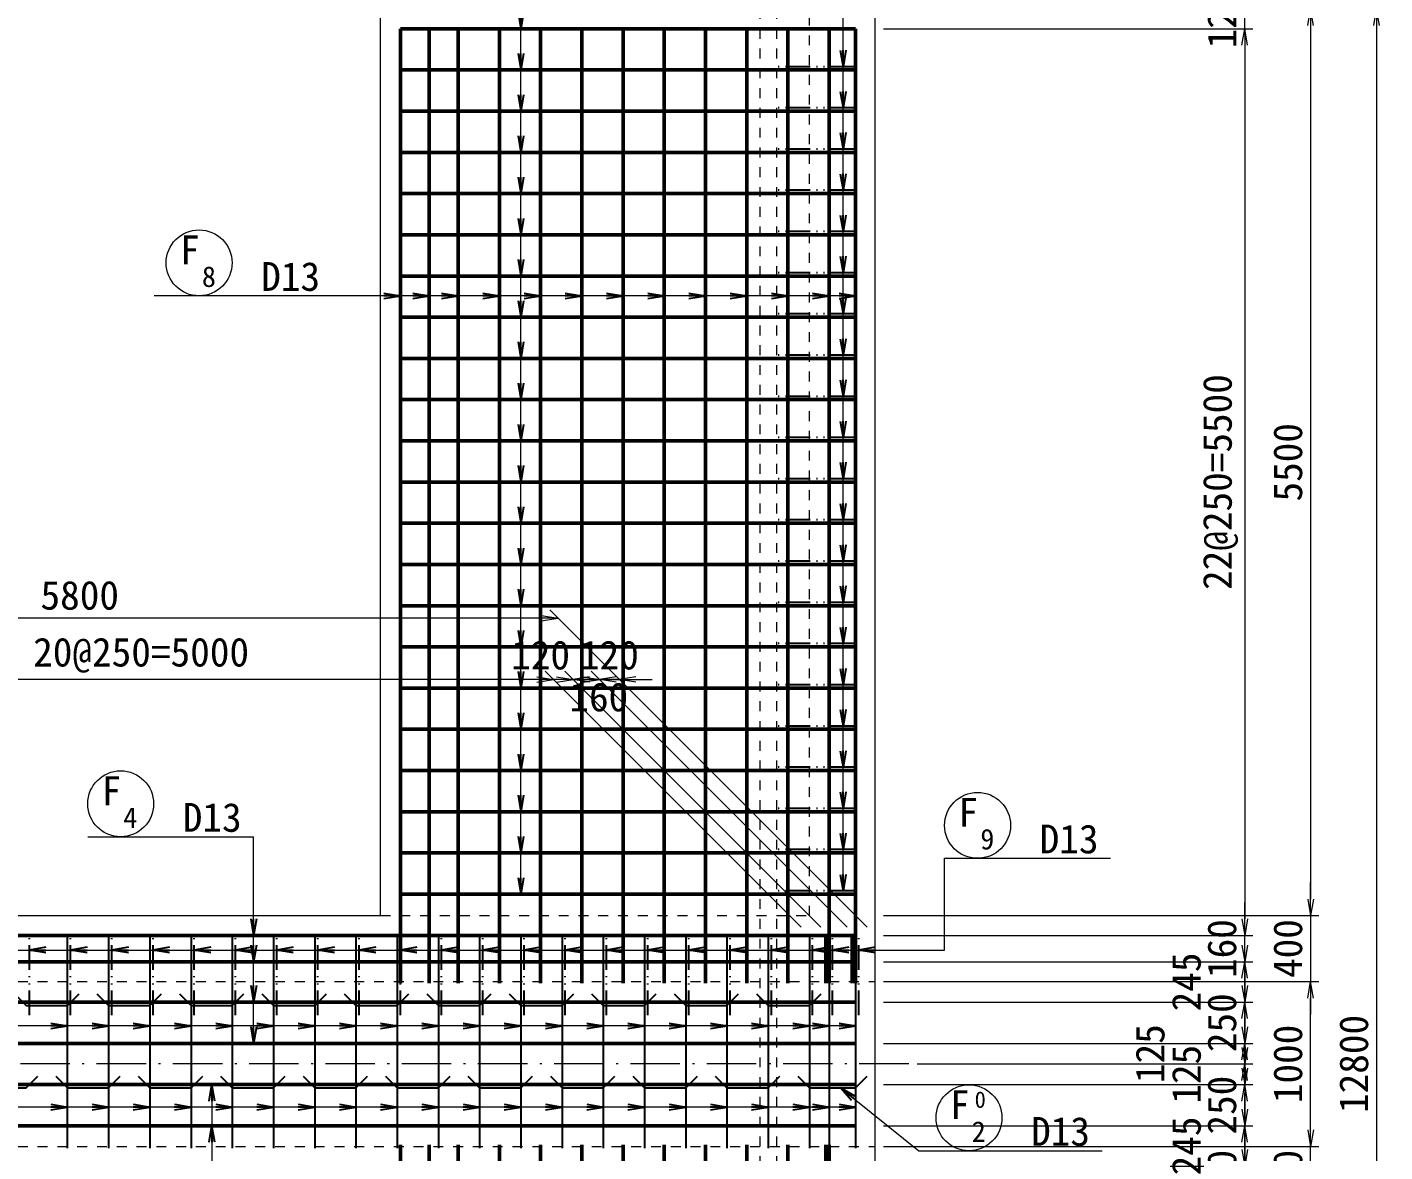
# Model space of a CAD drawing. Header units: millimetres. Extents: x 222124 to 348274, y -62968 to -33268.
# Drawn here: x 269808 to 278042, y -46590 to -39766 of the extents above; entities that cross this region are included whole.
import ezdxf
from ezdxf.enums import TextEntityAlignment as Align

# ---------------------------------------------------------------- set-up
doc = ezdxf.new("R2010")
doc.units = ezdxf.units.MM
doc.header["$LTSCALE"] = 50
doc.header["$PDSIZE"] = 300
for name, pattern in [('SXF_一点短鎖線', [9.25, 6, -1.5, 0.25, -1.5]), ('SXF_二点短鎖線', [11, 6, -1.5, 0.25, -1.5, 0.25, -1.5]), ('SXF_跳び破線', [12, 6, -6])]:
    doc.linetypes.add(name, pattern=pattern)
doc.layers.get('Defpoints').update_dxf_attribs({"color": 191})
for name, color, linetype, lineweight in [('D-BGD', 7, 'Continuous', 13), ('D-BMK', 2, 'SXF_一点短鎖線', 13), ('D-STR', 1, 'Continuous', 50), ('D-STR-DIM', 7, 'Continuous', 13), ('D-STR-HTXT', 7, 'Continuous', 13), ('D-STR-STR4', 6, 'Continuous', 25), ('D-STR-STR5', 7, 'Continuous', 25), ('D-STR-STR7', 6, 'SXF_二点短鎖線', 25), ('D-STR-TXT', 7, 'Continuous', 13)]:
    doc.layers.add(name, color=color, linetype=linetype, lineweight=lineweight)
doc.styles.add('YOKO_GOTHIC', font='MS Gothic.ttf')
doc.dimstyles.new('S50', dxfattribs={"dimscale": 50, "dimtxt": 3.5, "dimasz": 2, "dimexe": 1, "dimexo": 1, "dimgap": 1, "dimtad": 1, "dimdec": 0, "dimzin": 1, "dimdsep": 46, "dimtxsty": 'YOKO_GOTHIC', "dimblk": 'OPEN', "dimcen": 0, "dimclrd": 256, "dimclre": 256, "dimclrt": 256, "dimaunit": 1, "dimadec": 3, "dimazin": 0, "dimtfac": 1, "dimtdec": 0, "dimtix": 1, "dimtmove": 2, "dimatfit": 3, "dimldrblk": 'OPEN', "dimfxl": 1, "dimlwd": -1, "dimlwe": -1, "dimarcsym": 0})

# ---------------------------------------------------------------- blocks, each defined once
blk = doc.blocks.new('_Open')
at = {"color": 0, "linetype": 'ByBlock', "lineweight": -2}
for p, q in [((-1, 0.167), (0, 0)), ((-1, -0.167), (0, 0)), ((0, 0), (-1, 0))]:
    blk.add_line(p, q, dxfattribs=at)
blk = doc.blocks.new('*D1797')
at = {"layer": 'D-STR-DIM', "ltscale": 1500, "transparency": 16777216}
for p, q in [((275002.1, -39656.2), (278042, -39656.2)), ((277992, -39756.2), (277992, -52356.2)), ((275002.1, -52456.2), (278042, -52456.2))]:
    blk.add_line(p, q, dxfattribs=at)
at = {"layer": 'Defpoints', "color": 0, "ltscale": 1500, "transparency": 16777216}
for p in [(274952.1, -39656.2), (274952.1, -52456.2), (277992, -52456.2)]:
    blk.add_point(p, dxfattribs=at)
at = {"layer": 'D-STR-DIM', "ltscale": 1500, "transparency": 16777216, "xscale": 100, "yscale": 100, "zscale": 100}
for p, rotation in [((277992, -39656.2), 90), ((277992, -52456.2), 270)]:
    blk.add_blockref('_Open', p, dxfattribs=dict(at, rotation=rotation))
at = {"layer": 'D-STR-DIM', "ltscale": 1500, "transparency": 16777216, "insert": (277854.5, -46056.2), "char_height": 175, "attachment_point": 5, "rotation": 90, "style": 'YOKO_GOTHIC'}
blk.add_mtext('12800', dxfattribs=at)
blk = doc.blocks.new('*D1798')
at = {"layer": 'D-STR-DIM', "ltscale": 1500, "transparency": 16777216}
for p, q in [((275002.1, -39656.2), (277642, -39656.2)), ((277592, -39756.2), (277592, -45056.2)), ((275002.1, -45156.2), (277642, -45156.2))]:
    blk.add_line(p, q, dxfattribs=at)
at = {"layer": 'Defpoints', "color": 0, "ltscale": 1500, "transparency": 16777216}
for p in [(274952.1, -39656.2), (274952.1, -45156.2), (277592, -45156.2)]:
    blk.add_point(p, dxfattribs=at)
at = {"layer": 'D-STR-DIM', "ltscale": 1500, "transparency": 16777216, "xscale": 100, "yscale": 100, "zscale": 100}
for p, rotation in [((277592, -39656.2), 90), ((277592, -45156.2), 270)]:
    blk.add_blockref('_Open', p, dxfattribs=dict(at, rotation=rotation))
at = {"layer": 'D-STR-DIM', "ltscale": 1500, "transparency": 16777216, "insert": (277454.5, -42406.2), "char_height": 175, "attachment_point": 5, "rotation": 90, "style": 'YOKO_GOTHIC'}
blk.add_mtext('5500', dxfattribs=at)
blk = doc.blocks.new('*D1799')
at = {"layer": 'D-STR-DIM', "ltscale": 1500, "transparency": 16777216}
for p, q in [((277592, -45056.2), (277592, -44956.2)), ((275002.1, -45156.2), (277642, -45156.2)), ((277592, -45156.2), (277592, -45556.2)), ((275002.1, -45556.2), (277642, -45556.2)), ((277592, -45656.2), (277592, -45756.2))]:
    blk.add_line(p, q, dxfattribs=at)
at = {"layer": 'Defpoints', "color": 0, "ltscale": 1500, "transparency": 16777216}
for p in [(274952.1, -45156.2), (274952.1, -45556.2), (277592, -45556.2)]:
    blk.add_point(p, dxfattribs=at)
at = {"layer": 'D-STR-DIM', "ltscale": 1500, "transparency": 16777216, "xscale": 100, "yscale": 100, "zscale": 100}
for p, rotation in [((277592, -45156.2), 270), ((277592, -45556.2), 90)]:
    blk.add_blockref('_Open', p, dxfattribs=dict(at, rotation=rotation))
at = {"layer": 'D-STR-DIM', "ltscale": 1500, "transparency": 16777216, "insert": (277454.5, -45356.2), "char_height": 175, "attachment_point": 5, "rotation": 90, "style": 'YOKO_GOTHIC'}
blk.add_mtext('400', dxfattribs=at)
blk = doc.blocks.new('*D1800')
at = {"layer": 'D-STR-DIM', "ltscale": 1500, "transparency": 16777216}
for p, q in [((275002.1, -39776.2), (277242, -39776.2)), ((277192, -39876.2), (277192, -45176.2)), ((275002.1, -45276.2), (277242, -45276.2))]:
    blk.add_line(p, q, dxfattribs=at)
at = {"layer": 'Defpoints', "color": 0, "ltscale": 1500, "transparency": 16777216}
for p in [(274952.1, -39776.2), (274952.1, -45276.2), (277192, -45276.2)]:
    blk.add_point(p, dxfattribs=at)
at = {"layer": 'D-STR-DIM', "ltscale": 1500, "transparency": 16777216, "xscale": 100, "yscale": 100, "zscale": 100}
for p, rotation in [((277192, -39776.2), 90), ((277192, -45276.2), 270)]:
    blk.add_blockref('_Open', p, dxfattribs=dict(at, rotation=rotation))
at = {"layer": 'D-STR-DIM', "ltscale": 1500, "transparency": 16777216, "insert": (277045.2, -42526.2), "char_height": 175, "attachment_point": 5, "rotation": 90, "style": 'YOKO_GOTHIC'}
blk.add_mtext('22@250=5500', dxfattribs=at)
blk = doc.blocks.new('*D1801')
at = {"layer": 'D-STR-DIM', "ltscale": 1500, "transparency": 16777216}
for p, q in [((277192, -39556.2), (277192, -39456.2)), ((275002.1, -39656.2), (277242, -39656.2)), ((277192, -39776.2), (277192, -39656.2)), ((275002.1, -39776.2), (277242, -39776.2)), ((277192, -39876.2), (277192, -39976.2))]:
    blk.add_line(p, q, dxfattribs=at)
at = {"layer": 'Defpoints', "color": 0, "ltscale": 1500, "transparency": 16777216}
for p in [(274952.1, -39656.2), (277192, -39656.2), (274952.1, -39776.2)]:
    blk.add_point(p, dxfattribs=at)
at = {"layer": 'D-STR-DIM', "ltscale": 1500, "transparency": 16777216, "xscale": 100, "yscale": 100, "zscale": 100}
for p, rotation in [((277192, -39656.2), 270), ((277192, -39776.2), 90)]:
    blk.add_blockref('_Open', p, dxfattribs=dict(at, rotation=rotation))
at = {"layer": 'D-STR-DIM', "ltscale": 1500, "transparency": 16777216, "insert": (277054.5, -39716.2), "char_height": 175, "attachment_point": 5, "rotation": 90, "style": 'YOKO_GOTHIC'}
blk.add_mtext('120', dxfattribs=at)
blk = doc.blocks.new('*D1803')
at = {"layer": 'D-STR-DIM', "ltscale": 1500, "transparency": 16777216}
for p, q in [((277592, -46456.2), (277592, -46356.2)), ((275002.1, -46556.2), (277642, -46556.2)), ((277592, -46956.2), (277592, -46556.2)), ((275002.1, -46956.2), (277642, -46956.2)), ((277592, -47056.2), (277592, -47156.2))]:
    blk.add_line(p, q, dxfattribs=at)
at = {"layer": 'Defpoints', "color": 0, "ltscale": 1500, "transparency": 16777216}
for p in [(274952.1, -46556.2), (277592, -46556.2), (274952.1, -46956.2)]:
    blk.add_point(p, dxfattribs=at)
at = {"layer": 'D-STR-DIM', "ltscale": 1500, "transparency": 16777216, "xscale": 100, "yscale": 100, "zscale": 100}
for p, rotation in [((277592, -46556.2), 270), ((277592, -46956.2), 90)]:
    blk.add_blockref('_Open', p, dxfattribs=dict(at, rotation=rotation))
at = {"layer": 'D-STR-DIM', "ltscale": 1500, "transparency": 16777216, "insert": (277454.5, -46756.2), "char_height": 175, "attachment_point": 5, "rotation": 90, "style": 'YOKO_GOTHIC'}
blk.add_mtext('400', dxfattribs=at)
blk = doc.blocks.new('*D1804')
at = {"layer": 'D-STR-DIM', "ltscale": 1500, "transparency": 16777216}
for p, q in [((275002.1, -45556.2), (277642, -45556.2)), ((277592, -46456.2), (277592, -45656.2)), ((275002.1, -46556.2), (277642, -46556.2))]:
    blk.add_line(p, q, dxfattribs=at)
at = {"layer": 'Defpoints', "color": 0, "ltscale": 1500, "transparency": 16777216}
for p in [(274952.1, -45556.2), (277592, -45556.2), (274952.1, -46556.2)]:
    blk.add_point(p, dxfattribs=at)
at = {"layer": 'D-STR-DIM', "ltscale": 1500, "transparency": 16777216, "xscale": 100, "yscale": 100, "zscale": 100}
for p, rotation in [((277592, -45556.2), 90), ((277592, -46556.2), 270)]:
    blk.add_blockref('_Open', p, dxfattribs=dict(at, rotation=rotation))
at = {"layer": 'D-STR-DIM', "ltscale": 1500, "transparency": 16777216, "insert": (277454.5, -46056.2), "char_height": 175, "attachment_point": 5, "rotation": 90, "style": 'YOKO_GOTHIC'}
blk.add_mtext('1000', dxfattribs=at)
blk = doc.blocks.new('*D1805')
at = {"layer": 'D-STR-DIM', "ltscale": 1500, "transparency": 16777216}
for p, q in [((277192, -45581.2), (277192, -45481.2)), ((275002.1, -45681.2), (277242, -45681.2)), ((277192, -45931.2), (277192, -45681.2)), ((275002.1, -45931.2), (277242, -45931.2)), ((277192, -46031.2), (277192, -46131.2))]:
    blk.add_line(p, q, dxfattribs=at)
at = {"layer": 'Defpoints', "color": 0, "ltscale": 1500, "transparency": 16777216}
for p in [(274952.1, -45681.2), (277192, -45681.2), (274952.1, -45931.2)]:
    blk.add_point(p, dxfattribs=at)
at = {"layer": 'D-STR-DIM', "ltscale": 1500, "transparency": 16777216, "xscale": 100, "yscale": 100, "zscale": 100}
for p, rotation in [((277192, -45681.2), 270), ((277192, -45931.2), 90)]:
    blk.add_blockref('_Open', p, dxfattribs=dict(at, rotation=rotation))
at = {"layer": 'D-STR-DIM', "ltscale": 1500, "transparency": 16777216, "insert": (277054.5, -45806.2), "char_height": 175, "attachment_point": 5, "rotation": 90, "style": 'YOKO_GOTHIC'}
blk.add_mtext('250', dxfattribs=at)
blk = doc.blocks.new('*D1806')
at = {"layer": 'D-STR-DIM', "ltscale": 1500, "transparency": 16777216}
for p, q in [((277192, -45176.2), (277192, -45076.2)), ((275002.1, -45276.2), (277242, -45276.2)), ((277192, -45436.2), (277192, -45276.2)), ((275002.1, -45436.2), (277242, -45436.2)), ((277192, -45536.2), (277192, -45636.2))]:
    blk.add_line(p, q, dxfattribs=at)
at = {"layer": 'Defpoints', "color": 0, "ltscale": 1500, "transparency": 16777216}
for p in [(274952.1, -45276.2), (277192, -45276.2), (274952.1, -45436.2)]:
    blk.add_point(p, dxfattribs=at)
at = {"layer": 'D-STR-DIM', "ltscale": 1500, "transparency": 16777216, "xscale": 100, "yscale": 100, "zscale": 100}
for p, rotation in [((277192, -45276.2), 270), ((277192, -45436.2), 90)]:
    blk.add_blockref('_Open', p, dxfattribs=dict(at, rotation=rotation))
at = {"layer": 'D-STR-DIM', "ltscale": 1500, "transparency": 16777216, "insert": (277054.5, -45356.2), "char_height": 175, "attachment_point": 5, "rotation": 90, "style": 'YOKO_GOTHIC'}
blk.add_mtext('160', dxfattribs=at)
blk = doc.blocks.new('*D1684')
at = {"layer": 'D-STR-DIM', "ltscale": 1500, "transparency": 16777216}
for p, q in [((277192, -45831.2), (277192, -45731.2)), ((275002.1, -45931.2), (277242, -45931.2)), ((277192, -46056.2), (277192, -45931.2)), ((275205, -46056.2), (277242, -46056.2)), ((277192, -46156.2), (277192, -46256.2))]:
    blk.add_line(p, q, dxfattribs=at)
at = {"layer": 'Defpoints', "color": 0, "ltscale": 1500, "transparency": 16777216}
for p in [(274952.1, -45931.2), (277192, -45931.2), (275155, -46056.2)]:
    blk.add_point(p, dxfattribs=at)
at = {"layer": 'D-STR-DIM', "ltscale": 1500, "transparency": 16777216, "xscale": 100, "yscale": 100, "zscale": 100}
for p, rotation in [((277192, -45931.2), 270), ((277192, -46056.2), 90)]:
    blk.add_blockref('_Open', p, dxfattribs=dict(at, rotation=rotation))
at = {"layer": 'D-STR-DIM', "ltscale": 1500, "transparency": 16777216, "insert": (276619.5, -45993.7), "char_height": 175, "attachment_point": 5, "rotation": 90, "style": 'YOKO_GOTHIC'}
blk.add_mtext('125', dxfattribs=at)
blk = doc.blocks.new('*D1685')
at = {"layer": 'D-STR-DIM', "ltscale": 1500, "transparency": 16777216}
for p, q in [((277192, -45336.2), (277192, -45236.2)), ((275002.1, -45436.2), (277242, -45436.2)), ((277192, -45681.2), (277192, -45436.2)), ((275002.1, -45681.2), (277242, -45681.2)), ((277192, -45781.2), (277192, -45881.2))]:
    blk.add_line(p, q, dxfattribs=at)
at = {"layer": 'Defpoints', "color": 0, "ltscale": 1500, "transparency": 16777216}
for p in [(274952.1, -45436.2), (277192, -45436.2), (274952.1, -45681.2)]:
    blk.add_point(p, dxfattribs=at)
at = {"layer": 'D-STR-DIM', "ltscale": 1500, "transparency": 16777216, "xscale": 100, "yscale": 100, "zscale": 100}
for p, rotation in [((277192, -45436.2), 270), ((277192, -45681.2), 90)]:
    blk.add_blockref('_Open', p, dxfattribs=dict(at, rotation=rotation))
at = {"layer": 'D-STR-DIM', "ltscale": 1500, "transparency": 16777216, "insert": (276839.5, -45558.7), "char_height": 175, "attachment_point": 5, "rotation": 90, "style": 'YOKO_GOTHIC'}
blk.add_mtext('245', dxfattribs=at)
blk = doc.blocks.new('*D1688')
at = {"layer": 'D-STR-DIM', "ltscale": 1500, "transparency": 16777216}
for p, q in [((277192, -46081.2), (277192, -45981.2)), ((275002.1, -46181.2), (277242, -46181.2)), ((277192, -46181.2), (277192, -46431.2)), ((275002.1, -46431.2), (277242, -46431.2)), ((277192, -46531.2), (277192, -46631.2))]:
    blk.add_line(p, q, dxfattribs=at)
at = {"layer": 'Defpoints', "color": 0, "ltscale": 1500, "transparency": 16777216}
for p in [(274952.1, -46181.2), (274952.1, -46431.2), (277192, -46431.2)]:
    blk.add_point(p, dxfattribs=at)
at = {"layer": 'D-STR-DIM', "ltscale": 1500, "transparency": 16777216, "xscale": 100, "yscale": 100, "zscale": 100}
for p, rotation in [((277192, -46181.2), 270), ((277192, -46431.2), 90)]:
    blk.add_blockref('_Open', p, dxfattribs=dict(at, rotation=rotation))
at = {"layer": 'D-STR-DIM', "ltscale": 1500, "transparency": 16777216, "insert": (277054.5, -46306.2), "char_height": 175, "attachment_point": 5, "rotation": 90, "style": 'YOKO_GOTHIC'}
blk.add_mtext('250', dxfattribs=at)
blk = doc.blocks.new('*D1689')
at = {"layer": 'D-STR-DIM', "ltscale": 1500, "transparency": 16777216}
for p, q in [((277192, -46576.2), (277192, -46476.2)), ((275002.1, -46676.2), (277242, -46676.2)), ((277192, -46676.2), (277192, -46836.2)), ((275002.1, -46836.2), (277242, -46836.2)), ((277192, -46936.2), (277192, -47036.2))]:
    blk.add_line(p, q, dxfattribs=at)
at = {"layer": 'Defpoints', "color": 0, "ltscale": 1500, "transparency": 16777216}
for p in [(274952.1, -46676.2), (274952.1, -46836.2), (277192, -46836.2)]:
    blk.add_point(p, dxfattribs=at)
at = {"layer": 'D-STR-DIM', "ltscale": 1500, "transparency": 16777216, "xscale": 100, "yscale": 100, "zscale": 100}
for p, rotation in [((277192, -46676.2), 270), ((277192, -46836.2), 90)]:
    blk.add_blockref('_Open', p, dxfattribs=dict(at, rotation=rotation))
at = {"layer": 'D-STR-DIM', "ltscale": 1500, "transparency": 16777216, "insert": (277054.5, -46756.2), "char_height": 175, "attachment_point": 5, "rotation": 90, "style": 'YOKO_GOTHIC'}
blk.add_mtext('160', dxfattribs=at)
blk = doc.blocks.new('*D1690')
at = {"layer": 'D-STR-DIM', "ltscale": 1500, "transparency": 16777216}
for p, q in [((277192, -45956.2), (277192, -45856.2)), ((275205, -46056.2), (277242, -46056.2)), ((277192, -46056.2), (277192, -46181.2)), ((275002.1, -46181.2), (277242, -46181.2)), ((277192, -46281.2), (277192, -46381.2))]:
    blk.add_line(p, q, dxfattribs=at)
at = {"layer": 'Defpoints', "color": 0, "ltscale": 1500, "transparency": 16777216}
for p in [(275155, -46056.2), (274952.1, -46181.2), (277192, -46181.2)]:
    blk.add_point(p, dxfattribs=at)
at = {"layer": 'D-STR-DIM', "ltscale": 1500, "transparency": 16777216, "xscale": 100, "yscale": 100, "zscale": 100}
for p, rotation in [((277192, -46056.2), 270), ((277192, -46181.2), 90)]:
    blk.add_blockref('_Open', p, dxfattribs=dict(at, rotation=rotation))
at = {"layer": 'D-STR-DIM', "ltscale": 1500, "transparency": 16777216, "insert": (276839.5, -46118.7), "char_height": 175, "attachment_point": 5, "rotation": 90, "style": 'YOKO_GOTHIC'}
blk.add_mtext('125', dxfattribs=at)
blk = doc.blocks.new('*D1691')
at = {"layer": 'D-STR-DIM', "ltscale": 1500, "transparency": 16777216}
for p, q in [((277192, -46331.2), (277192, -46231.2)), ((275002.1, -46431.2), (277242, -46431.2)), ((277192, -46431.2), (277192, -46676.2)), ((275002.1, -46676.2), (277242, -46676.2)), ((277192, -46776.2), (277192, -46876.2))]:
    blk.add_line(p, q, dxfattribs=at)
at = {"layer": 'Defpoints', "color": 0, "ltscale": 1500, "transparency": 16777216}
for p in [(274952.1, -46431.2), (274952.1, -46676.2), (277192, -46676.2)]:
    blk.add_point(p, dxfattribs=at)
at = {"layer": 'D-STR-DIM', "ltscale": 1500, "transparency": 16777216, "xscale": 100, "yscale": 100, "zscale": 100}
for p, rotation in [((277192, -46431.2), 270), ((277192, -46676.2), 90)]:
    blk.add_blockref('_Open', p, dxfattribs=dict(at, rotation=rotation))
at = {"layer": 'D-STR-DIM', "ltscale": 1500, "transparency": 16777216, "insert": (276839.5, -46553.7), "char_height": 175, "attachment_point": 5, "rotation": 90, "style": 'YOKO_GOTHIC'}
blk.add_mtext('245', dxfattribs=at)
blk = doc.blocks.new('*D1692')
at = {"layer": 'D-STR-DIM', "ltscale": 1500, "transparency": 16777216}
for p, q in [((269152.1, -45106.2), (269152.1, -37552.5)), ((269252.1, -37602.5), (274852.1, -37602.5)), ((274952.1, -39606.2), (274952.1, -37552.5))]:
    blk.add_line(p, q, dxfattribs=at)
at = {"layer": 'Defpoints', "color": 0, "ltscale": 1500, "transparency": 16777216}
for p in [(274952.1, -37602.5), (274952.1, -39656.2), (269152.1, -45156.2)]:
    blk.add_point(p, dxfattribs=at)
at = {"layer": 'D-STR-DIM', "ltscale": 1500, "transparency": 16777216, "xscale": 100, "yscale": 100, "zscale": 100, "rotation": 180}
blk.add_blockref('_Open', (269152.1, -37602.5), dxfattribs=at)
at = {"layer": 'D-STR-DIM', "ltscale": 1500, "transparency": 16777216, "xscale": 100, "yscale": 100, "zscale": 100}
blk.add_blockref('_Open', (274952.1, -37602.5), dxfattribs=at)
at = {"layer": 'D-STR-DIM', "ltscale": 1500, "transparency": 16777216, "insert": (272052.1, -37465), "char_height": 175, "attachment_point": 5, "style": 'YOKO_GOTHIC'}
blk.add_mtext('5800', dxfattribs=at)
blk = doc.blocks.new('*D1693')
at = {"layer": 'D-STR-DIM', "ltscale": 1500, "transparency": 16777216}
for p, q in [((269152.1, -45106.2), (269152.1, -37952.5)), ((271952.1, -39606.2), (271952.1, -37952.5)), ((269252.1, -38002.5), (271852.1, -38002.5))]:
    blk.add_line(p, q, dxfattribs=at)
at = {"layer": 'Defpoints', "color": 0, "ltscale": 1500, "transparency": 16777216}
for p in [(271952.1, -38002.5), (271952.1, -39656.2), (269152.1, -45156.2)]:
    blk.add_point(p, dxfattribs=at)
at = {"layer": 'D-STR-DIM', "ltscale": 1500, "transparency": 16777216, "xscale": 100, "yscale": 100, "zscale": 100, "rotation": 180}
blk.add_blockref('_Open', (269152.1, -38002.5), dxfattribs=at)
at = {"layer": 'D-STR-DIM', "ltscale": 1500, "transparency": 16777216, "xscale": 100, "yscale": 100, "zscale": 100}
blk.add_blockref('_Open', (271952.1, -38002.5), dxfattribs=at)
at = {"layer": 'D-STR-DIM', "ltscale": 1500, "transparency": 16777216, "insert": (270552.1, -37865), "char_height": 175, "attachment_point": 5, "style": 'YOKO_GOTHIC'}
blk.add_mtext('2800', dxfattribs=at)
blk = doc.blocks.new('*D1816')
at = {"layer": 'D-STR-DIM', "ltscale": 1500, "transparency": 16777216}
for p, q in [((269502.1, -45226.2), (267949.5, -43673.6)), ((274502.1, -45226.2), (272949.5, -43673.6)), ((272899.5, -43723.6), (268099.5, -43723.6))]:
    blk.add_line(p, q, dxfattribs=at)
at = {"layer": 'Defpoints', "color": 0, "ltscale": 1500, "transparency": 16777216}
for p in [(267999.5, -43723.6), (269552.1, -45276.2), (274552.1, -45276.2)]:
    blk.add_point(p, dxfattribs=at)
at = {"layer": 'D-STR-DIM', "ltscale": 1500, "transparency": 16777216, "xscale": 100, "yscale": 100, "zscale": 100, "rotation": 180}
blk.add_blockref('_Open', (267999.5, -43723.6), dxfattribs=at)
at = {"layer": 'D-STR-DIM', "ltscale": 1500, "transparency": 16777216, "xscale": 100, "yscale": 100, "zscale": 100}
blk.add_blockref('_Open', (272999.5, -43723.6), dxfattribs=at)
at = {"layer": 'D-STR-DIM', "ltscale": 1500, "transparency": 16777216, "insert": (270499.5, -43576.8), "char_height": 175, "attachment_point": 5, "style": 'YOKO_GOTHIC'}
blk.add_mtext('20@250=5000', dxfattribs=at)
blk = doc.blocks.new('*D1818')
at = {"layer": 'D-STR-DIM', "ltscale": 1500, "transparency": 16777216}
for p, q in [((269102.1, -45226.2), (267177.4, -43301.5)), ((274902.1, -45226.2), (272977.4, -43301.5)), ((272927.4, -43351.5), (267327.4, -43351.5))]:
    blk.add_line(p, q, dxfattribs=at)
at = {"layer": 'Defpoints', "color": 0, "ltscale": 1500, "transparency": 16777216}
for p in [(267227.4, -43351.5), (269152.1, -45276.2), (274952.1, -45276.2)]:
    blk.add_point(p, dxfattribs=at)
at = {"layer": 'D-STR-DIM', "ltscale": 1500, "transparency": 16777216, "xscale": 100, "yscale": 100, "zscale": 100, "rotation": 180}
blk.add_blockref('_Open', (267227.4, -43351.5), dxfattribs=at)
at = {"layer": 'D-STR-DIM', "ltscale": 1500, "transparency": 16777216, "xscale": 100, "yscale": 100, "zscale": 100}
blk.add_blockref('_Open', (273027.4, -43351.5), dxfattribs=at)
at = {"layer": 'D-STR-DIM', "ltscale": 1500, "transparency": 16777216, "insert": (270127.4, -43214), "char_height": 175, "attachment_point": 5, "style": 'YOKO_GOTHIC'}
blk.add_mtext('5800', dxfattribs=at)
blk = doc.blocks.new('*D1819')
at = {"layer": 'D-STR-DIM', "ltscale": 1500, "transparency": 16777216}
for p, q in [((274502.1, -45226.2), (272949.5, -43673.6)), ((274622.1, -45226.2), (273069.5, -43673.6)), ((272899.5, -43723.6), (272799.5, -43723.6)), ((273119.5, -43723.6), (272999.5, -43723.6)), ((273219.5, -43723.6), (273319.5, -43723.6))]:
    blk.add_line(p, q, dxfattribs=at)
at = {"layer": 'Defpoints', "color": 0, "ltscale": 1500, "transparency": 16777216}
for p in [(272999.5, -43723.6), (274552.1, -45276.2), (274672.1, -45276.2)]:
    blk.add_point(p, dxfattribs=at)
at = {"layer": 'D-STR-DIM', "ltscale": 1500, "transparency": 16777216, "xscale": 100, "yscale": 100, "zscale": 100}
blk.add_blockref('_Open', (272999.5, -43723.6), dxfattribs=at)
at = {"layer": 'D-STR-DIM', "ltscale": 1500, "transparency": 16777216, "xscale": 100, "yscale": 100, "zscale": 100, "rotation": 180}
blk.add_blockref('_Open', (273119.5, -43723.6), dxfattribs=at)
at = {"layer": 'D-STR-DIM', "ltscale": 1500, "transparency": 16777216, "insert": (272922.1, -43576.8), "char_height": 175, "attachment_point": 5, "style": 'YOKO_GOTHIC'}
blk.add_mtext('120', dxfattribs=at)
blk = doc.blocks.new('*D1820')
at = {"layer": 'D-STR-DIM', "ltscale": 1500, "transparency": 16777216}
for p, q in [((274622.1, -45226.2), (273069.5, -43673.6)), ((274782.1, -45226.2), (273229.5, -43673.6)), ((273019.5, -43723.6), (272919.5, -43723.6)), ((273279.5, -43723.6), (273119.5, -43723.6)), ((273379.5, -43723.6), (273479.5, -43723.6))]:
    blk.add_line(p, q, dxfattribs=at)
at = {"layer": 'Defpoints', "color": 0, "ltscale": 1500, "transparency": 16777216}
for p in [(273119.5, -43723.6), (274672.1, -45276.2), (274832.1, -45276.2)]:
    blk.add_point(p, dxfattribs=at)
at = {"layer": 'D-STR-DIM', "ltscale": 1500, "transparency": 16777216, "xscale": 100, "yscale": 100, "zscale": 100}
blk.add_blockref('_Open', (273119.5, -43723.6), dxfattribs=at)
at = {"layer": 'D-STR-DIM', "ltscale": 1500, "transparency": 16777216, "xscale": 100, "yscale": 100, "zscale": 100, "rotation": 180}
blk.add_blockref('_Open', (273279.5, -43723.6), dxfattribs=at)
at = {"layer": 'D-STR-DIM', "ltscale": 1500, "transparency": 16777216, "insert": (273275.1, -43831.1), "char_height": 175, "attachment_point": 5, "style": 'YOKO_GOTHIC'}
blk.add_mtext('160', dxfattribs=at)
blk = doc.blocks.new('*D1821')
at = {"layer": 'D-STR-DIM', "ltscale": 1500, "transparency": 16777216}
for p, q in [((274782.1, -45226.2), (273229.5, -43673.6)), ((274902.1, -45226.2), (273349.5, -43673.6)), ((273179.5, -43723.6), (273079.5, -43723.6)), ((273399.5, -43723.6), (273279.5, -43723.6)), ((273499.5, -43723.6), (273599.5, -43723.6))]:
    blk.add_line(p, q, dxfattribs=at)
at = {"layer": 'Defpoints', "color": 0, "ltscale": 1500, "transparency": 16777216}
for p in [(273279.5, -43723.6), (274832.1, -45276.2), (274952.1, -45276.2)]:
    blk.add_point(p, dxfattribs=at)
at = {"layer": 'D-STR-DIM', "ltscale": 1500, "transparency": 16777216, "xscale": 100, "yscale": 100, "zscale": 100}
blk.add_blockref('_Open', (273279.5, -43723.6), dxfattribs=at)
at = {"layer": 'D-STR-DIM', "ltscale": 1500, "transparency": 16777216, "xscale": 100, "yscale": 100, "zscale": 100, "rotation": 180}
blk.add_blockref('_Open', (273399.5, -43723.6), dxfattribs=at)
at = {"layer": 'D-STR-DIM', "ltscale": 1500, "transparency": 16777216, "insert": (273339.5, -43576.8), "char_height": 175, "attachment_point": 5, "style": 'YOKO_GOTHIC'}
blk.add_mtext('120', dxfattribs=at)

msp = doc.modelspace()

# ---------------------------------------------------------------- linework, layer by layer
at = {"layer": 'D-BGD'}
for p, q in [((271952.1, -45156.2), (271952.1, -39656.2)), ((274952.1, -52456.2), (274952.1, -39656.2)), ((274952.1, -49756.2), (274952.1, -42656.2)), ((269152.1, -45156.2), (271952.1, -45156.2))]:
    msp.add_line(p, q, dxfattribs=at)
at = {"layer": 'D-BGD', "linetype": 'SXF_跳び破線', "ltscale": 0.2}
for p, q in [((274252.1, -39656.2), (274252.1, -52456.2)), ((274352.1, -39656.2), (274352.1, -52456.2)), ((274552.1, -45156.2), (274552.1, -39656.2)), ((271952.1, -45156.2), (274552.1, -45156.2)), ((269152.1, -45556.2), (274952.1, -45556.2)), ((269152.1, -46556.2), (274952.1, -46556.2))]:
    msp.add_line(p, q, dxfattribs=at)
at = {"layer": 'D-BMK'}
msp.add_line((275155, -46056.2), (268878.3, -46056.2), dxfattribs=at)
at = {"layer": 'D-STR', "ltscale": 0.01}
for p, q in [((274832.1, -39776.2), (272072.1, -39776.2)), ((274832.1, -40026.2), (272072.1, -40026.2)), ((274832.1, -40276.2), (272072.1, -40276.2)), ((274832.1, -40526.2), (272072.1, -40526.2)), ((274832.1, -40776.2), (272072.1, -40776.2)), ((274832.1, -41026.2), (272072.1, -41026.2)), ((274832.1, -41276.2), (272072.1, -41276.2)), ((274832.1, -41526.2), (272072.1, -41526.2)), ((274832.1, -41776.2), (272072.1, -41776.2)), ((274832.1, -42026.2), (272072.1, -42026.2)), ((274832.1, -42276.2), (272072.1, -42276.2)), ((274832.1, -42526.2), (272072.1, -42526.2)), ((274832.1, -42776.2), (272072.1, -42776.2)), ((274832.1, -43026.2), (272072.1, -43026.2)), ((274832.1, -43276.2), (272072.1, -43276.2)), ((274832.1, -43526.2), (272072.1, -43526.2)), ((274832.1, -43776.2), (272072.1, -43776.2)), ((274832.1, -44026.2), (272072.1, -44026.2)), ((274832.1, -44276.2), (272072.1, -44276.2)), ((274832.1, -44526.2), (272072.1, -44526.2)), ((274832.1, -44776.2), (272072.1, -44776.2)), ((274832.1, -45026.2), (272072.1, -45026.2)), ((274832.1, -45276.2), (269282.1, -45276.2)), ((274832.1, -45436.2), (269282.1, -45436.2)), ((274832.1, -45681.2), (269282.1, -45681.2)), ((274832.1, -45931.2), (269282.1, -45931.2)), ((274832.1, -46181.2), (269282.1, -46181.2)), ((274832.1, -46431.2), (269282.1, -46431.2))]:
    msp.add_line(p, q, dxfattribs=at)
at = {"layer": 'D-STR'}
for p, q in [((272072.1, -39776.2), (272072.1, -45566.2)), ((272247.1, -39776.2), (272247.1, -45566.2)), ((272422.1, -39776.2), (272422.1, -45566.2)), ((272672.1, -39776.2), (272672.1, -45566.2)), ((272922.1, -39776.2), (272922.1, -45566.2)), ((273172.1, -39776.2), (273172.1, -45566.2)), ((273422.1, -39776.2), (273422.1, -45566.2)), ((273672.1, -39776.2), (273672.1, -45566.2)), ((273922.1, -39776.2), (273922.1, -45566.2)), ((274172.1, -39776.2), (274172.1, -45566.2)), ((274422.1, -39776.2), (274422.1, -45566.2)), ((274672.1, -39776.2), (274672.1, -45566.2)), ((274832.1, -39776.2), (274832.1, -45566.2)), ((274652.1, -45566.2), (274652.1, -45276.2)), ((274812.1, -45566.2), (274812.1, -45276.2)), ((272072.1, -46546.2), (272072.1, -52336.2)), ((272247.1, -46546.2), (272247.1, -52336.2)), ((272422.1, -46546.2), (272422.1, -52336.2)), ((272672.1, -46546.2), (272672.1, -52336.2)), ((272922.1, -46546.2), (272922.1, -52336.2)), ((273172.1, -46546.2), (273172.1, -52336.2)), ((273422.1, -46546.2), (273422.1, -52336.2)), ((273672.1, -46546.2), (273672.1, -52336.2)), ((273922.1, -46546.2), (273922.1, -52336.2)), ((274172.1, -46546.2), (274172.1, -52336.2)), ((274422.1, -46546.2), (274422.1, -52336.2)), ((274652.1, -46836.2), (274652.1, -46546.2)), ((274672.1, -46546.2), (274672.1, -52336.2))]:
    msp.add_line(p, q, dxfattribs=at)
at = {"layer": 'D-STR-HTXT'}
for p, q in [((274832.1, -41396.2), (270579.7, -41396.2)), ((270175.6, -44677.9), (271182.1, -44677.9)), ((275372.1, -44808.8), (276378.6, -44808.8)), ((275372.1, -45365.3), (275372.1, -44808.8)), ((275216.5, -46582.9), (276326.8, -46582.9))]:
    msp.add_line(p, q, dxfattribs=at)
for centre in [(270851.3, -41196.2), (270375.6, -44477.9), (275520.2, -46382.9)]:
    msp.add_circle(centre, 200, dxfattribs=at)
at = {"layer": 'D-STR-HTXT', "color": 4}
msp.add_circle((275572.1, -44608.8), 200, dxfattribs=at)
at = {"layer": 'D-STR-STR4', "ltscale": 0.01}
for p, q in [((270052.1, -45276.2), (270052.1, -46566.2)), ((270302.1, -45276.2), (270302.1, -46566.2)), ((270552.1, -45276.2), (270552.1, -46566.2)), ((270802.1, -45276.2), (270802.1, -46566.2)), ((271052.1, -45276.2), (271052.1, -46566.2)), ((271302.1, -45276.2), (271302.1, -46566.2)), ((271552.1, -45276.2), (271552.1, -46566.2)), ((271802.1, -45276.2), (271802.1, -46566.2)), ((272052.1, -45276.2), (272052.1, -46566.2)), ((272302.1, -45276.2), (272302.1, -46566.2)), ((272552.1, -45276.2), (272552.1, -46566.2)), ((272802.1, -45276.2), (272802.1, -46566.2)), ((273052.1, -45276.2), (273052.1, -46566.2)), ((273302.1, -45276.2), (273302.1, -46566.2)), ((273552.1, -45276.2), (273552.1, -46566.2)), ((273802.1, -45276.2), (273802.1, -46566.2)), ((274052.1, -45276.2), (274052.1, -46566.2)), ((274302.1, -45276.2), (274302.1, -46566.2)), ((274552.1, -45276.2), (274552.1, -46566.2)), ((274672.1, -45276.2), (274672.1, -46566.2)), ((274832.1, -45276.2), (274832.1, -46566.2))]:
    msp.add_line(p, q, dxfattribs=at)
at = {"layer": 'D-STR-STR5'}
for points in [[(269731.5, -45630.6), (269802.2, -45701.3), (270052.2, -45701.3), (270122.9, -45630.6)], [(270231.5, -45630.6), (270302.2, -45701.3), (270552.2, -45701.3), (270622.9, -45630.6)], [(270731.5, -45630.6), (270802.2, -45701.3), (271052.2, -45701.3), (271122.9, -45630.6)], [(271231.5, -45630.6), (271302.2, -45701.3), (271552.2, -45701.3), (271622.9, -45630.6)], [(271731.5, -45630.6), (271802.2, -45701.3), (272052.2, -45701.3), (272122.9, -45630.6)], [(272231.5, -45630.6), (272302.2, -45701.3), (272552.2, -45701.3), (272622.9, -45630.6)], [(272731.5, -45630.6), (272802.2, -45701.3), (273052.2, -45701.3), (273122.9, -45630.6)], [(273231.5, -45630.6), (273302.2, -45701.3), (273552.2, -45701.3), (273622.9, -45630.6)], [(273731.5, -45630.6), (273802.2, -45701.3), (274052.2, -45701.3), (274122.9, -45630.6)], [(274231.5, -45630.6), (274302.2, -45701.3), (274552.2, -45701.3), (274622.9, -45630.6)], [(269481.5, -46130.8), (269552.2, -46201.6), (269802.2, -46201.6), (269872.9, -46130.8)], [(269981.5, -46130.8), (270052.2, -46201.6), (270302.2, -46201.6), (270372.9, -46130.8)], [(270481.5, -46130.8), (270552.2, -46201.6), (270802.2, -46201.6), (270872.9, -46130.8)], [(270981.5, -46130.8), (271052.2, -46201.6), (271302.2, -46201.6), (271372.9, -46130.8)], [(271481.5, -46130.8), (271552.2, -46201.6), (271802.2, -46201.6), (271872.9, -46130.8)], [(271981.5, -46130.8), (272052.2, -46201.6), (272302.2, -46201.6), (272372.9, -46130.8)], [(272481.5, -46130.8), (272552.2, -46201.6), (272802.2, -46201.6), (272872.9, -46130.8)], [(272981.5, -46130.8), (273052.2, -46201.6), (273302.2, -46201.6), (273372.9, -46130.8)], [(273481.5, -46130.8), (273552.2, -46201.6), (273802.2, -46201.6), (273872.9, -46130.8)], [(273981.5, -46130.8), (274052.2, -46201.6), (274302.2, -46201.6), (274372.9, -46130.8)], [(274481.5, -46130.8), (274552.2, -46201.6), (274832.1, -46201.6), (274902.8, -46130.8)]]:
    msp.add_lwpolyline(points, dxfattribs=at)
at = {"layer": 'D-STR-STR7', "ltscale": 0.5}
for p, q in [((274832.1, -40006.2), (274347.1, -40006.2)), ((274832.1, -40256.2), (274347.1, -40256.2)), ((274832.1, -40506.2), (274347.1, -40506.2)), ((274832.1, -40756.2), (274347.1, -40756.2)), ((274832.1, -41006.2), (274347.1, -41006.2)), ((274832.1, -41256.2), (274347.1, -41256.2)), ((274832.1, -41506.2), (274347.1, -41506.2)), ((274832.1, -41756.2), (274347.1, -41756.2)), ((274832.1, -42006.2), (274347.1, -42006.2)), ((274832.1, -42256.2), (274347.1, -42256.2)), ((274832.1, -42506.2), (274347.1, -42506.2)), ((274832.1, -42756.2), (274347.1, -42756.2)), ((274832.1, -43006.2), (274347.1, -43006.2)), ((274832.1, -43256.2), (274347.1, -43256.2)), ((274832.1, -43506.2), (274347.1, -43506.2)), ((274832.1, -43756.2), (274347.1, -43756.2)), ((274832.1, -44006.2), (274347.1, -44006.2)), ((274832.1, -44256.2), (274347.1, -44256.2)), ((274832.1, -44506.2), (274347.1, -44506.2)), ((274832.1, -44756.2), (274347.1, -44756.2)), ((274832.1, -45006.2), (274347.1, -45006.2)), ((269822.1, -45761.2), (269822.1, -45276.2)), ((270072.1, -45761.2), (270072.1, -45276.2)), ((270322.1, -45761.2), (270322.1, -45276.2)), ((270572.1, -45761.2), (270572.1, -45276.2)), ((270822.1, -45761.2), (270822.1, -45276.2)), ((271072.1, -45761.2), (271072.1, -45276.2)), ((271322.1, -45761.2), (271322.1, -45276.2)), ((271572.1, -45761.2), (271572.1, -45276.2)), ((271822.1, -45761.2), (271822.1, -45276.2)), ((272072.1, -45761.2), (272072.1, -45276.2)), ((272322.1, -45761.2), (272322.1, -45276.2)), ((272572.1, -45761.2), (272572.1, -45276.2)), ((272822.1, -45761.2), (272822.1, -45276.2)), ((273072.1, -45761.2), (273072.1, -45276.2)), ((273322.1, -45761.2), (273322.1, -45276.2)), ((273572.1, -45761.2), (273572.1, -45276.2)), ((273822.1, -45761.2), (273822.1, -45276.2)), ((274072.1, -45761.2), (274072.1, -45276.2)), ((274322.1, -45761.2), (274322.1, -45276.2)), ((274572.1, -45761.2), (274572.1, -45276.2)), ((274692.1, -45761.2), (274692.1, -45276.2)), ((274852.1, -45761.2), (274852.1, -45276.2))]:
    msp.add_line(p, q, dxfattribs=at)

# ---------------------------------------------------------------- texts
at = {"layer": 'D-STR-TXT', "style": 'YOKO_GOTHIC'}
for s, height, p in [('F', 175, (270795, -41204.5)), ('8', 125, (270910.7, -41342.3)), ('F', 175, (270319.3, -44486.3)), ('4', 125, (270433.7, -44624.1)), ('F', 175, (275463.9, -46391.2)), ('0', 100, (275588.3, -46322.7)), ('2', 125, (275579.6, -46529))]:
    msp.add_text(s, height=height, dxfattribs=at).set_placement(p, align=Align.CENTER)
for p in [(271227.8, -41366.2), (270752.1, -44647.9), (275896.7, -46552.9)]:
    msp.add_text('D13', height=175, dxfattribs=at).set_placement(p)
at = {"layer": 'D-STR-TXT', "color": 4, "style": 'YOKO_GOTHIC'}
for s, height, p in [('F', 175, (275515.8, -44617.1)), ('9', 125, (275631.5, -44754.9))]:
    msp.add_text(s, height=height, dxfattribs=at).set_placement(p, align=Align.CENTER)
msp.add_text('D13', height=175, dxfattribs=at).set_placement((275948.6, -44778.8))

# ---------------------------------------------------------------- dimensions: what is measured, and where the dimension line sits
at = {"layer": 'D-STR-DIM', "ltscale": 1500}
for base, p2, picture, middle in [((274952.1, -37602.5), (274952.1, -39656.2), '*D1692', (272052.1, -37465)), ((271952.1, -38002.5), (271952.1, -39656.2), '*D1693', (270552.1, -37865))]:
    dim = msp.add_linear_dim(base=base, p1=(269152.1, -45156.2), p2=p2, dimstyle='S50', dxfattribs=at)
    dim.commit()
    dim.dimension.update_dxf_attribs({"geometry": picture, "text_midpoint": middle})
for base, p1, p2, angle, picture, middle in [((277192, -39656.2), (274952.1, -39776.2), (274952.1, -39656.2), 90, '*D1801', (277054.5, -39716.2)), ((277992, -52456.2), (274952.1, -39656.2), (274952.1, -52456.2), 90, '*D1797', (277854.5, -46056.2)), ((277592, -45156.2), (274952.1, -39656.2), (274952.1, -45156.2), 90, '*D1798', (277454.5, -42406.2)), ((267227.4, -43351.5), (274952.1, -45276.2), (269152.1, -45276.2), 180, '*D1818', (270127.4, -43214)), ((277592, -45556.2), (274952.1, -45156.2), (274952.1, -45556.2), 90, '*D1799', (277454.5, -45356.2)), ((277192, -45276.2), (274952.1, -45436.2), (274952.1, -45276.2), 90, '*D1806', (277054.5, -45356.2)), ((277192, -45681.2), (274952.1, -45931.2), (274952.1, -45681.2), 90, '*D1805', (277054.5, -45806.2)), ((277592, -45556.2), (274952.1, -46556.2), (274952.1, -45556.2), 90, '*D1804', (277454.5, -46056.2)), ((277192, -46431.2), (274952.1, -46181.2), (274952.1, -46431.2), 270, '*D1688', (277054.5, -46306.2)), ((277592, -46556.2), (274952.1, -46956.2), (274952.1, -46556.2), 270, '*D1803', (277454.5, -46756.2)), ((277192, -46836.2), (274952.1, -46676.2), (274952.1, -46836.2), 270, '*D1689', (277054.5, -46756.2))]:
    dim = msp.add_linear_dim(base=base, p1=p1, p2=p2, angle=angle, dimstyle='S50', dxfattribs=at)
    dim.commit()
    dim.dimension.update_dxf_attribs({"geometry": picture, "text_midpoint": middle})
for base, p1, p2, angle, text, picture, middle in [((277192, -45276.2), (274952.1, -39776.2), (274952.1, -45276.2), 90, '22@250=<>', '*D1800', (277045.2, -42526.2)), ((267999.5, -43723.6), (274552.1, -45276.2), (269552.1, -45276.2), 180, '20@250=<>', '*D1816', (270499.5, -43576.8))]:
    dim = msp.add_linear_dim(base=base, p1=p1, p2=p2, angle=angle, text=text, dimstyle='S50', dxfattribs=at)
    dim.commit()
    dim.dimension.update_dxf_attribs({"geometry": picture, "text_midpoint": middle})
for base, p1, p2, angle, picture, middle in [((272999.5, -43723.6), (274672.1, -45276.2), (274552.1, -45276.2), 180, '*D1819', (272922.1, -43576.8)), ((273279.5, -43723.6), (274952.1, -45276.2), (274832.1, -45276.2), 180, '*D1821', (273339.5, -43576.8)), ((273119.5, -43723.6), (274832.1, -45276.2), (274672.1, -45276.2), 180, '*D1820', (273275.1, -43831.1)), ((277192, -45436.2), (274952.1, -45681.2), (274952.1, -45436.2), 90, '*D1685', (276839.5, -45558.7)), ((277192, -45931.2), (275155, -46056.2), (274952.1, -45931.2), 90, '*D1684', (276619.5, -45993.7)), ((277192, -46181.2), (275155, -46056.2), (274952.1, -46181.2), 270, '*D1690', (276839.5, -46118.7)), ((277192, -46676.2), (274952.1, -46431.2), (274952.1, -46676.2), 270, '*D1691', (276839.5, -46553.7))]:
    dim = msp.add_linear_dim(base=base, p1=p1, p2=p2, angle=angle, dimstyle='S50', dxfattribs=at)
    dim.commit()
    dim.dimension.update_dxf_attribs({"geometry": picture, "text_midpoint": middle, "dimtype": 160})

# ---------------------------------------------------------------- leaders
at = {"layer": 'D-STR-HTXT'}
for points in [[(272802.4, -45026.2), (272802.4, -39225)], [(272802.4, -39776.2), (272802.4, -39262.2)], [(274756.5, -45006.2), (274756.5, -39205)], [(272802.4, -40026.2), (272802.4, -39674)], [(274756.5, -40006.2), (274756.5, -39654)], [(272802.4, -40276.2), (272802.4, -39924)], [(274756.5, -40256.2), (274756.5, -39904)], [(272802.4, -40526.2), (272802.4, -40174)], [(274756.5, -40506.2), (274756.5, -40154)], [(272802.4, -40776.2), (272802.4, -40424)], [(274756.5, -40756.2), (274756.5, -40404)], [(274756.5, -41006.2), (274756.5, -40654)], [(272802.4, -41026.2), (272802.4, -40674)], [(274756.5, -41256.2), (274756.5, -40904)], [(272802.4, -41276.2), (272802.4, -40924)], [(274756.5, -41506.2), (274756.5, -41154)], [(272802.4, -41526.2), (272802.4, -41174)], [(272072.1, -41396.2), (271404.9, -41396.2)], [(272247.1, -41396.2), (271579.9, -41396.2)], [(272422.1, -41396.2), (271829.9, -41396.2)], [(272672.1, -41396.2), (272079.9, -41396.2)], [(272922.1, -41396.2), (272329.9, -41396.2)], [(273172.1, -41396.2), (272579.9, -41396.2)], [(273422.1, -41396.2), (272829.9, -41396.2)], [(273672.1, -41396.2), (273079.9, -41396.2)], [(273922.1, -41396.2), (273329.9, -41396.2)], [(274172.1, -41396.2), (273579.9, -41396.2)], [(274422.1, -41396.2), (273829.9, -41396.2)], [(274672.1, -41396.2), (274079.9, -41396.2)], [(274832.1, -41396.2), (274239.9, -41396.2)], [(274756.5, -41756.2), (274756.5, -41404)], [(272802.4, -41776.2), (272802.4, -41424)], [(274756.5, -42006.2), (274756.5, -41654)], [(272802.4, -42026.2), (272802.4, -41674)], [(274756.5, -42256.2), (274756.5, -41904)], [(272802.4, -42276.2), (272802.4, -41924)], [(274756.5, -42506.2), (274756.5, -42154)], [(272802.4, -42526.2), (272802.4, -42174)], [(272802.4, -42776.2), (272802.4, -42424)], [(274756.5, -42756.2), (274756.5, -42404)], [(272802.4, -43026.2), (272802.4, -42674)], [(274756.5, -43006.2), (274756.5, -42654)], [(272802.4, -43276.2), (272802.4, -42924)], [(274756.5, -43256.2), (274756.5, -42904)], [(272802.4, -43526.2), (272802.4, -43174)], [(274756.5, -43506.2), (274756.5, -43154)], [(272802.4, -43776.2), (272802.4, -43424)], [(274756.5, -43756.2), (274756.5, -43404)], [(272802.4, -44026.2), (272802.4, -43674)], [(274756.5, -44006.2), (274756.5, -43654)], [(272802.4, -44276.2), (272802.4, -43924)], [(274756.5, -44256.2), (274756.5, -43904)], [(272802.4, -44526.2), (272802.4, -44174)], [(274756.5, -44506.2), (274756.5, -44154)], [(272802.4, -44776.2), (272802.4, -44424)], [(274756.5, -44756.2), (274756.5, -44404)], [(271182.1, -45931.2), (271182.1, -44677.9)], [(271182.1, -45276.2), (271182.1, -44819.5)], [(271182.1, -45436.2), (271182.1, -44979.5)], [(271182.1, -45681.2), (271182.1, -45224.5)], [(269302.1, -45365.3), (275372.1, -45365.3)], [(269437.1, -45365.3), (269836.3, -45365.3)], [(269572.1, -45365.3), (269971.3, -45365.3)], [(269822.1, -45365.3), (270221.3, -45365.3)], [(270072.1, -45365.3), (270471.3, -45365.3)], [(270322.1, -45365.3), (270721.3, -45365.3)], [(270572.1, -45365.3), (270971.3, -45365.3)], [(270822.1, -45365.3), (271221.3, -45365.3)], [(271072.1, -45365.3), (271471.3, -45365.3)], [(271322.1, -45365.3), (271721.3, -45365.3)], [(271572.1, -45365.3), (271971.3, -45365.3)], [(271822.1, -45365.3), (272221.3, -45365.3)], [(272072.1, -45365.3), (272471.3, -45365.3)], [(272322.1, -45365.3), (272721.3, -45365.3)], [(272572.1, -45365.3), (272971.3, -45365.3)], [(272822.1, -45365.3), (273221.3, -45365.3)], [(273072.1, -45365.3), (273471.3, -45365.3)], [(273322.1, -45365.3), (273721.3, -45365.3)], [(273572.1, -45365.3), (273971.3, -45365.3)], [(273822.1, -45365.3), (274221.3, -45365.3)], [(274072.1, -45365.3), (274471.3, -45365.3)], [(274322.1, -45365.3), (274721.3, -45365.3)], [(274572.1, -45365.3), (274971.3, -45365.3)], [(274692.1, -45365.3), (275091.3, -45365.3)], [(274852.1, -45365.3), (275251.3, -45365.3)], [(274832.1, -45825.4), (268782.1, -45825.4)], [(270052.1, -45825.4), (269563.1, -45825.4)], [(270302.1, -45825.4), (269813.1, -45825.4)], [(270552.1, -45825.4), (270063.1, -45825.4)], [(270802.1, -45825.4), (270313.1, -45825.4)], [(271052.1, -45825.4), (270563.1, -45825.4)], [(271302.1, -45825.4), (270813.1, -45825.4)], [(271552.1, -45825.4), (271063.1, -45825.4)], [(271802.1, -45825.4), (271313.1, -45825.4)], [(272052.1, -45825.4), (271563.1, -45825.4)], [(272302.1, -45825.4), (271813.1, -45825.4)], [(272552.1, -45825.4), (272063.1, -45825.4)], [(272802.1, -45825.4), (272313.1, -45825.4)], [(273052.1, -45825.4), (272563.1, -45825.4)], [(273302.1, -45825.4), (272813.1, -45825.4)], [(273552.1, -45825.4), (273063.1, -45825.4)], [(273802.1, -45825.4), (273313.1, -45825.4)], [(274052.1, -45825.4), (273563.1, -45825.4)], [(274302.1, -45825.4), (273813.1, -45825.4)], [(274552.1, -45825.4), (274063.1, -45825.4)], [(274672.1, -45825.4), (274183.1, -45825.4)], [(270929.4, -46181.2), (270929.4, -47722.2)], [(274740, -46201.6), (275216.5, -46582.9)], [(274832.1, -46317.9), (268782.1, -46317.9)], [(270052.1, -46317.9), (269563.1, -46317.9)], [(270302.1, -46317.9), (269813.1, -46317.9)], [(270552.1, -46317.9), (270063.1, -46317.9)], [(270802.1, -46317.9), (270313.1, -46317.9)], [(271052.1, -46317.9), (270563.1, -46317.9)], [(271302.1, -46317.9), (270813.1, -46317.9)], [(271552.1, -46317.9), (271063.1, -46317.9)], [(271802.1, -46317.9), (271313.1, -46317.9)], [(272052.1, -46317.9), (271563.1, -46317.9)], [(272302.1, -46317.9), (271813.1, -46317.9)], [(272552.1, -46317.9), (272063.1, -46317.9)], [(272802.1, -46317.9), (272313.1, -46317.9)], [(273052.1, -46317.9), (272589.4, -46317.9)], [(273302.1, -46317.9), (272813.1, -46317.9)], [(273552.1, -46317.9), (273063.1, -46317.9)], [(273802.1, -46317.9), (273313.1, -46317.9)], [(274052.1, -46317.9), (273563.1, -46317.9)], [(274302.1, -46317.9), (273813.1, -46317.9)], [(274552.1, -46317.9), (274063.1, -46317.9)], [(274672.1, -46317.9), (274183.1, -46317.9)], [(270929.4, -46431.2), (270929.4, -47114.1)]]:
    msp.add_leader(points, dimstyle='S50', dxfattribs=at)

doc.saveas('drawing.dxf')
